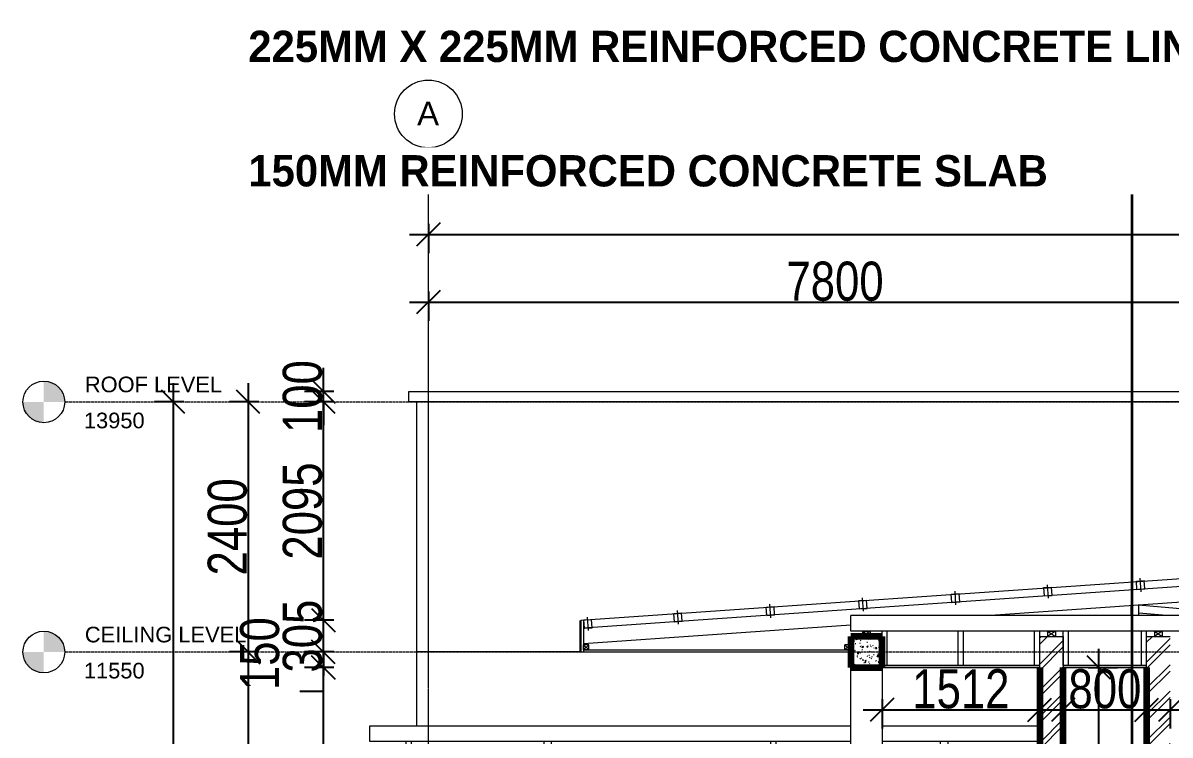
# Model space of a CAD drawing. Header units: millimetres. Extents: x -35190 to 411743, y -233114 to 23872.
# Drawn here: x -14615 to -3614, y -210969 to -204136 of the extents above; entities that cross this region are included whole.
import ezdxf

# ---------------------------------------------------------------- set-up
doc = ezdxf.new("R2010")
doc.units = ezdxf.units.MM
doc.linetypes.add('Centre', pattern=[31.75, 6.35, -4.7625, 15.875, -4.7625])
doc.linetypes.add('Grid Line', pattern=[22.225, 12.7, -3.175, 3.175, -3.175])
for name, color, linetype, lineweight in [('A-ANNO-DIMS', 211, 'Continuous', 9), ('A-DETL-GENF', 92, 'Continuous', 18), ('A-DETL-THIN', 151, 'Continuous', 18), ('A-FLOR-LEVL', 51, 'Continuous', 18), ('A-WALL', 113, 'Continuous', 18), ('A-WALL-PATT', 111, 'Continuous', 18), ('G-ANNO-TEXT', 231, 'Continuous', 9), ('Q-CASE', 31, 'Continuous', 18), ('S-GRID', 1, 'Continuous', 9), ('S-GRID-IDEN', 1, 'Continuous', 9)]:
    doc.layers.add(name, color=color, linetype=linetype, lineweight=lineweight)
doc.styles.add('Arial', font='arial.ttf', dxfattribs={"height": 187.5})
doc.styles.add('Arial_1', font='arial.ttf', dxfattribs={"height": 150})
doc.styles.add('Arial_3', font='arial.ttf', dxfattribs={"width": 0.8, "height": 375})
doc.styles.add('Tempus Sans ITC_B', font='', dxfattribs={"height": 300})
doc.styles.get('Tempus Sans ITC_B').set_extended_font_data('Tempus Sans ITC', bold=True)
doc.dimstyles.new('main_4_5mm', dxfattribs={"dimscale": 304.8, "dimtxt": 382.597275, "dimasz": 0.738189, "dimexe": 0.590551, "dimexo": 0.0625, "dimgap": 0.024606, "dimtad": 1, "dimdec": 0, "dimzin": 0, "dimdsep": 46, "dimtxsty": 'Arial_3', "dimblk1": 'OBLIQUE', "dimblk2": 'OBLIQUE', "dimsah": 1, "dimcen": 0.09, "dimdle": 0.590551, "dimazin": 0, "dimtfac": 1, "dimtdec": 4, "dimtix": 1, "dimtmove": 0, "dimatfit": 3, "dimfxl": 0.590551, "dimfxlon": 1, "dimtvp": 1, "dimtolj": 1, "dimtzin": 0, "dimarcsym": 2})
doc.dimstyles.new('main_4_5mm_1', dxfattribs={"dimscale": 304.8, "dimtxt": 382.597275, "dimasz": 0.738189, "dimexe": 0.590551, "dimexo": 0.0625, "dimgap": 0.024606, "dimtad": 1, "dimdec": 0, "dimzin": 0, "dimdsep": 46, "dimtxsty": 'Arial_3', "dimblk1": 'OBLIQUE', "dimblk2": 'OBLIQUE', "dimsah": 1, "dimcen": 0.09, "dimdle": 0.590551, "dimazin": 0, "dimtfac": 1, "dimtdec": 4, "dimtix": 1, "dimtmove": 1, "dimatfit": 3, "dimfxl": 0.590551, "dimfxlon": 1, "dimtvp": 1, "dimtolj": 1, "dimtzin": 0, "dimarcsym": 2})
pattern_1 = [(45, (6216.13, -214796.5), (-125.7236, 125.7236), []), (45, (6216.13, -214606), (-125.7236, 125.7236), [])]

# ---------------------------------------------------------------- blocks, each defined once
blk = doc.blocks.new('Casework 1 - Casework 1-478824-Section 2')
at = {"layer": 'Q-CASE'}
for p, q in [((-14785, 10690), (-14785, 10840)), ((-14785, 10840), (-10172, 10840)), ((-9872, 10840), (-8360, 10840)), ((-10172, 10690), (-14785, 10690)), ((-14435, 1450), (-14435, 10690)), ((-14385, 1450), (-14385, 10690)), ((-13115, 10690), (-13115, 1450)), ((-13040, 8950), (-13040, 10690)), ((-10940, 10690), (-10940, 8481)), ((-10890, 10690), (-10890, 8481)), ((-8360, 10690), (-9872, 10690)), ((-9314, 10690), (-9314, 8950)), ((-9240, 10690), (-9240, 8950)), ((-10940, 8950), (-13040, 8950)), ((-13040, 8950), (-13040, 6940)), ((-9314, 7330), (-9314, 4731)), ((-9240, 7330), (-9240, 4731)), ((-13040, 6940), (-11810, 6940)), ((-13040, 5220), (-13040, 6940)), ((-9240, 6940), (-8360, 6940)), ((-10940, 6522), (-10940, 4731)), ((-10890, 6522), (-10890, 4731)), ((-10940, 5220), (-13040, 5220)), ((-13040, 5220), (-13040, 3210)), ((-8360, 5220), (-9240, 5220)), ((-9314, 3580), (-9314, 1450)), ((-9240, 3580), (-9240, 1450)), ((-13040, 3210), (-11810, 3210)), ((-13040, 1450), (-13040, 3210)), ((-9240, 3210), (-8360, 3210)), ((-10940, 2770), (-10940, 1450)), ((-10890, 2770), (-10890, 1450)), ((-14785, 1450), (-10172, 1450)), ((-14785, 1450), (-14785, 1300)), ((-9841, 1450), (-8378, 1450)), ((-10172, 1300), (-14785, 1300)), ((-8392, 1300), (-9847, 1300))]:
    blk.add_line(p, q, dxfattribs=at)
blk = doc.blocks.new('Casework 2 - Casework 2-644764-Section 2')
at = {"layer": 'Q-CASE'}
for p, q in [((-14410, 14050), (9765, 14050)), ((-14410, 13950), (-14410, 14050)), ((9765, 13950), (-14410, 13950))]:
    blk.add_line(p, q, dxfattribs=at)
blk = doc.blocks.new('Level - M_Level Head - Circle-24867-Section 2')
at = {"layer": 'A-FLOR-LEVL', "lineweight": 9}
h = blk.add_hatch(color=256, dxfattribs=at)
edge = h.paths.add_edge_path()
edge.add_line((-17910, -318), (-17710, -318))
edge.add_arc((-17910, -318), 200, 0, 90)
edge.add_line((-17910, -118), (-17910, -318))
h = blk.add_hatch(color=256, dxfattribs=at)
edge = h.paths.add_edge_path()
edge.add_line((-17910, -518), (-17910, -318))
edge.add_line((-17910, -318), (-18110, -318))
edge.add_arc((-17910, -318), 200, 180, 270)
blk.add_circle((-17910, -318), 200, dxfattribs=at)
blk = doc.blocks.new('Grid - M_Grid Head - Circle-24584-Section 2')
at = {"layer": 'S-GRID-IDEN'}
blk.add_circle((-14222, 16713), 325, dxfattribs=at)
blk = doc.blocks.new('_Oblique')
at = {"color": 0, "linetype": 'ByBlock', "lineweight": -2}
blk.add_line((-0.5, -0.5), (0.5, 0.5), dxfattribs=at)
blk = doc.blocks.new('*D940')
at = {"layer": 'A-ANNO-DIMS', "color": 0, "lineweight": -2, "transparency": 16777216}
for p, q in [((-10727, -206714), (-10727, -206995)), ((-2927, -206714), (-2927, -206995)), ((-10907, -206815), (-2747, -206815))]:
    blk.add_line(p, q, dxfattribs=at)
at = {"layer": 'Defpoints', "color": 0, "transparency": 16777216}
for p in [(-10727, -206695), (-2927, -206695), (-2927, -206815)]:
    blk.add_point(p, dxfattribs=at)
at = {"layer": 'A-ANNO-DIMS', "color": 0, "lineweight": -2, "transparency": 16777216, "xscale": 224.9999999999999, "yscale": 224.9999999999999, "zscale": 224.9999999999999, "rotation": 180}
blk.add_blockref('_Oblique', (-10727, -206815), dxfattribs=at)
at = {"layer": 'A-ANNO-DIMS', "color": 0, "lineweight": -2, "transparency": 16777216, "xscale": 224.9999999999999, "yscale": 224.9999999999999, "zscale": 224.9999999999999}
blk.add_blockref('_Oblique', (-2927, -206815), dxfattribs=at)
at = {"layer": 'A-ANNO-DIMS', "color": 0, "transparency": 16777216, "insert": (-6827, -206616), "char_height": 375, "width": 661.13, "attachment_point": 5, "style": 'Arial_3'}
blk.add_mtext('\\A1;7800', dxfattribs=at)
blk = doc.blocks.new('*D947')
at = {"layer": 'A-ANNO-DIMS', "color": 0, "lineweight": -2, "transparency": 16777216}
for p, q in [((-10727, -206064), (-10727, -206345)), ((20224, -206064), (20224, -206345)), ((-10907, -206165), (20404, -206165))]:
    blk.add_line(p, q, dxfattribs=at)
at = {"layer": 'Defpoints', "color": 0, "transparency": 16777216}
for p in [(-10727, -206045), (20224, -206045), (20224, -206165)]:
    blk.add_point(p, dxfattribs=at)
at = {"layer": 'A-ANNO-DIMS', "color": 0, "lineweight": -2, "transparency": 16777216, "xscale": 224.9999999999999, "yscale": 224.9999999999999, "zscale": 224.9999999999999, "rotation": 180}
blk.add_blockref('_Oblique', (-10727, -206165), dxfattribs=at)
at = {"layer": 'A-ANNO-DIMS', "color": 0, "lineweight": -2, "transparency": 16777216, "xscale": 224.9999999999999, "yscale": 224.9999999999999, "zscale": 224.9999999999999}
blk.add_blockref('_Oblique', (20224, -206165), dxfattribs=at)
at = {"layer": 'A-ANNO-DIMS', "color": 0, "transparency": 16777216, "insert": (4749, -205966), "char_height": 375, "width": 826.41, "attachment_point": 5, "style": 'Arial_3'}
blk.add_mtext('\\A1;30950', dxfattribs=at)
blk = doc.blocks.new('*D948')
at = {"layer": 'A-ANNO-DIMS', "color": 0, "lineweight": -2, "transparency": 16777216}
for p, q in [((-12454, -207591), (-12454, -210351)), ((-12353, -207771), (-12634, -207771)), ((-12353, -210171), (-12634, -210171))]:
    blk.add_line(p, q, dxfattribs=at)
at = {"layer": 'Defpoints', "color": 0, "transparency": 16777216}
for p in [(-12334, -207771), (-12454, -210171), (-12334, -210171)]:
    blk.add_point(p, dxfattribs=at)
at = {"layer": 'A-ANNO-DIMS', "color": 0, "lineweight": -2, "transparency": 16777216, "xscale": 224.9999999999999, "yscale": 224.9999999999999, "zscale": 224.9999999999999}
for p, rotation in [((-12454, -207771), 90), ((-12454, -210171), 270)]:
    blk.add_blockref('_Oblique', p, dxfattribs=dict(at, rotation=rotation))
at = {"layer": 'A-ANNO-DIMS', "color": 0, "transparency": 16777216, "insert": (-12653, -208971), "char_height": 375, "width": 661.13, "attachment_point": 5, "rotation": 90, "style": 'Arial_3'}
blk.add_mtext('\\A1;2400', dxfattribs=at)
blk = doc.blocks.new('*D949')
at = {"layer": 'A-ANNO-DIMS', "color": 0, "lineweight": -2, "transparency": 16777216}
for p, q in [((-12454, -209991), (-12454, -213951)), ((-12353, -210171), (-12634, -210171)), ((-12353, -213771), (-12634, -213771))]:
    blk.add_line(p, q, dxfattribs=at)
at = {"layer": 'Defpoints', "color": 0, "transparency": 16777216}
for p in [(-12334, -210171), (-12454, -213771), (-12334, -213771)]:
    blk.add_point(p, dxfattribs=at)
at = {"layer": 'A-ANNO-DIMS', "color": 0, "lineweight": -2, "transparency": 16777216, "xscale": 224.9999999999999, "yscale": 224.9999999999999, "zscale": 224.9999999999999}
for p, rotation in [((-12454, -210171), 90), ((-12454, -213771), 270)]:
    blk.add_blockref('_Oblique', p, dxfattribs=dict(at, rotation=rotation))
at = {"layer": 'A-ANNO-DIMS', "color": 0, "transparency": 16777216, "insert": (-12653, -211971), "char_height": 375, "width": 661.13, "attachment_point": 5, "rotation": 90, "style": 'Arial_3'}
blk.add_mtext('\\A1;3600', dxfattribs=at)
blk = doc.blocks.new('*D953')
at = {"layer": 'A-ANNO-DIMS', "color": 0, "lineweight": -2, "transparency": 16777216}
for p, q in [((-13174, -207591), (-13174, -221901)), ((-13073, -207771), (-13354, -207771)), ((-13073, -221721), (-13354, -221721))]:
    blk.add_line(p, q, dxfattribs=at)
at = {"layer": 'Defpoints', "color": 0, "transparency": 16777216}
for p in [(-13054, -207771), (-13174, -221721), (-13054, -221721)]:
    blk.add_point(p, dxfattribs=at)
at = {"layer": 'A-ANNO-DIMS', "color": 0, "lineweight": -2, "transparency": 16777216, "xscale": 224.9999999999999, "yscale": 224.9999999999999, "zscale": 224.9999999999999}
for p, rotation in [((-13174, -207771), 90), ((-13174, -221721), 270)]:
    blk.add_blockref('_Oblique', p, dxfattribs=dict(at, rotation=rotation))
at = {"layer": 'A-ANNO-DIMS', "color": 0, "transparency": 16777216, "insert": (-13373, -214746), "char_height": 375, "width": 826.41, "attachment_point": 5, "rotation": 90, "style": 'Arial_3'}
blk.add_mtext('\\A1;13950', dxfattribs=at)
blk = doc.blocks.new('*D973')
at = {"layer": 'A-ANNO-DIMS', "color": 0, "lineweight": -2, "transparency": 16777216}
for p, q in [((-6376, -210625), (-6376, -210906)), ((-4864, -210625), (-4864, -210906)), ((-6556, -210726), (-4684, -210726))]:
    blk.add_line(p, q, dxfattribs=at)
at = {"layer": 'Defpoints', "color": 0, "transparency": 16777216}
for p in [(-6376, -210606), (-4864, -210606), (-4864, -210726)]:
    blk.add_point(p, dxfattribs=at)
at = {"layer": 'A-ANNO-DIMS', "color": 0, "lineweight": -2, "transparency": 16777216, "xscale": 224.9999999999999, "yscale": 224.9999999999999, "zscale": 224.9999999999999, "rotation": 180}
blk.add_blockref('_Oblique', (-6376, -210726), dxfattribs=at)
at = {"layer": 'A-ANNO-DIMS', "color": 0, "lineweight": -2, "transparency": 16777216, "xscale": 224.9999999999999, "yscale": 224.9999999999999, "zscale": 224.9999999999999}
blk.add_blockref('_Oblique', (-4864, -210726), dxfattribs=at)
at = {"layer": 'A-ANNO-DIMS', "color": 0, "transparency": 16777216, "insert": (-5620, -210527), "char_height": 375, "width": 661.13, "attachment_point": 5, "style": 'Arial_3'}
blk.add_mtext('\\A1;1512', dxfattribs=at)
blk = doc.blocks.new('*D974')
at = {"layer": 'A-ANNO-DIMS', "color": 0, "lineweight": -2, "transparency": 16777216}
for p, q in [((-4639, -210625), (-4639, -210906)), ((-3839, -210625), (-3839, -210906)), ((-4819, -210726), (-3659, -210726))]:
    blk.add_line(p, q, dxfattribs=at)
at = {"layer": 'Defpoints', "color": 0, "transparency": 16777216}
for p in [(-4639, -210606), (-3839, -210606), (-3839, -210726)]:
    blk.add_point(p, dxfattribs=at)
at = {"layer": 'A-ANNO-DIMS', "color": 0, "lineweight": -2, "transparency": 16777216, "xscale": 224.9999999999999, "yscale": 224.9999999999999, "zscale": 224.9999999999999, "rotation": 180}
blk.add_blockref('_Oblique', (-4639, -210726), dxfattribs=at)
at = {"layer": 'A-ANNO-DIMS', "color": 0, "lineweight": -2, "transparency": 16777216, "xscale": 224.9999999999999, "yscale": 224.9999999999999, "zscale": 224.9999999999999}
blk.add_blockref('_Oblique', (-3839, -210726), dxfattribs=at)
at = {"layer": 'A-ANNO-DIMS', "color": 0, "transparency": 16777216, "insert": (-4239, -210527), "char_height": 375, "width": 495.85, "attachment_point": 5, "style": 'Arial_3'}
blk.add_mtext('\\A1;800', dxfattribs=at)
blk = doc.blocks.new('*D975')
at = {"layer": 'A-ANNO-DIMS', "color": 0, "lineweight": -2, "transparency": 16777216}
for p, q in [((-3614, -210625), (-3614, -210906)), ((-2064, -210625), (-2064, -210906)), ((-3794, -210726), (-1884, -210726))]:
    blk.add_line(p, q, dxfattribs=at)
at = {"layer": 'Defpoints', "color": 0, "transparency": 16777216}
for p in [(-3614, -210606), (-2064, -210606), (-2064, -210726)]:
    blk.add_point(p, dxfattribs=at)
at = {"layer": 'A-ANNO-DIMS', "color": 0, "lineweight": -2, "transparency": 16777216, "xscale": 224.9999999999999, "yscale": 224.9999999999999, "zscale": 224.9999999999999, "rotation": 180}
blk.add_blockref('_Oblique', (-3614, -210726), dxfattribs=at)
at = {"layer": 'A-ANNO-DIMS', "color": 0, "lineweight": -2, "transparency": 16777216, "xscale": 224.9999999999999, "yscale": 224.9999999999999, "zscale": 224.9999999999999}
blk.add_blockref('_Oblique', (-2064, -210726), dxfattribs=at)
at = {"layer": 'A-ANNO-DIMS', "color": 0, "transparency": 16777216, "insert": (-2839, -210527), "char_height": 375, "width": 661.13, "attachment_point": 5, "style": 'Arial_3'}
blk.add_mtext('\\A1;1550', dxfattribs=at)
blk = doc.blocks.new('*D981')
at = {"layer": 'A-ANNO-DIMS', "color": 0, "lineweight": -2, "transparency": 16777216}
for p, q in [((-4298, -213951), (-4298, -210141)), ((-4399, -210321), (-4118, -210321)), ((-4399, -213771), (-4118, -213771))]:
    blk.add_line(p, q, dxfattribs=at)
at = {"layer": 'Defpoints', "color": 0, "transparency": 16777216}
for p in [(-4418, -210321), (-4298, -210321), (-4418, -213771)]:
    blk.add_point(p, dxfattribs=at)
at = {"layer": 'A-ANNO-DIMS', "color": 0, "lineweight": -2, "transparency": 16777216, "xscale": 224.9999999999999, "yscale": 224.9999999999999, "zscale": 224.9999999999999}
for p, rotation in [((-4298, -210321), 90), ((-4298, -213771), 270)]:
    blk.add_blockref('_Oblique', p, dxfattribs=dict(at, rotation=rotation))
at = {"layer": 'A-ANNO-DIMS', "color": 0, "transparency": 16777216, "insert": (-4497, -212046), "char_height": 375, "width": 661.13, "attachment_point": 5, "rotation": 90, "style": 'Arial_3'}
blk.add_mtext('\\A1;3450', dxfattribs=at)
blk = doc.blocks.new('*D1007')
at = {"layer": 'A-ANNO-DIMS', "color": 0, "lineweight": -2, "transparency": 16777216}
for p, q in [((-11734, -215226), (-11734, -210141)), ((-11633, -210321), (-11914, -210321)), ((-11633, -215046), (-11914, -215046))]:
    blk.add_line(p, q, dxfattribs=at)
at = {"layer": 'Defpoints', "color": 0, "transparency": 16777216}
for p in [(-11734, -210321), (-11614, -210321), (-11614, -215046)]:
    blk.add_point(p, dxfattribs=at)
at = {"layer": 'A-ANNO-DIMS', "color": 0, "lineweight": -2, "transparency": 16777216, "xscale": 224.9999999999999, "yscale": 224.9999999999999, "zscale": 224.9999999999999}
for p, rotation in [((-11734, -210321), 90), ((-11734, -215046), 270)]:
    blk.add_blockref('_Oblique', p, dxfattribs=dict(at, rotation=rotation))
at = {"layer": 'A-ANNO-DIMS', "color": 0, "transparency": 16777216, "insert": (-11933, -212684), "char_height": 375, "width": 661.13, "attachment_point": 5, "rotation": 90, "style": 'Arial_3'}
blk.add_mtext('\\A1;4725', dxfattribs=at)
blk = doc.blocks.new('*D1008')
at = {"layer": 'A-ANNO-DIMS', "color": 0, "lineweight": -2, "transparency": 16777216}
for p, q in [((-11734, -210501), (-11734, -209991)), ((-11633, -210171), (-11914, -210171)), ((-11633, -210321), (-11914, -210321)), ((-11734, -210546), (-11734, -210321)), ((-11959, -210546), (-11734, -210546))]:
    blk.add_line(p, q, dxfattribs=at)
at = {"layer": 'Defpoints', "color": 0, "transparency": 16777216}
for p in [(-11734, -210171), (-11614, -210171), (-11614, -210321)]:
    blk.add_point(p, dxfattribs=at)
at = {"layer": 'A-ANNO-DIMS', "color": 0, "lineweight": -2, "transparency": 16777216, "xscale": 224.9999999999999, "yscale": 224.9999999999999, "zscale": 224.9999999999999}
for p, rotation in [((-11734, -210171), 90), ((-11734, -210321), 270)]:
    blk.add_blockref('_Oblique', p, dxfattribs=dict(at, rotation=rotation))
at = {"layer": 'A-ANNO-DIMS', "color": 0, "transparency": 16777216, "insert": (-12533, -210537), "char_height": 375, "width": 495.85, "attachment_point": 1, "rotation": 90, "line_spacing_factor": 0.941778, "style": 'Arial_3'}
blk.add_mtext('\\A1;150', dxfattribs=at)
blk = doc.blocks.new('*D1009')
at = {"layer": 'A-ANNO-DIMS', "color": 0, "lineweight": -2, "transparency": 16777216}
for p, q in [((-11734, -209866), (-11734, -209641)), ((-11633, -209866), (-11914, -209866)), ((-11734, -210171), (-11734, -209866)), ((-11633, -210171), (-11914, -210171)), ((-11734, -210171), (-11734, -210396))]:
    blk.add_line(p, q, dxfattribs=at)
at = {"layer": 'Defpoints', "color": 0, "transparency": 16777216}
for p in [(-11734, -209866), (-11614, -209866), (-11614, -210171)]:
    blk.add_point(p, dxfattribs=at)
at = {"layer": 'A-ANNO-DIMS', "color": 0, "lineweight": -2, "transparency": 16777216, "xscale": 224.9999999999999, "yscale": 224.9999999999999, "zscale": 224.9999999999999}
for p, rotation in [((-11734, -209866), 270), ((-11734, -210171), 90)]:
    blk.add_blockref('_Oblique', p, dxfattribs=dict(at, rotation=rotation))
at = {"layer": 'A-ANNO-DIMS', "color": 0, "transparency": 16777216, "insert": (-11933, -210019), "char_height": 375, "width": 495.85, "attachment_point": 5, "rotation": 90, "style": 'Arial_3'}
blk.add_mtext('\\A1;305', dxfattribs=at)
blk = doc.blocks.new('*D1010')
at = {"layer": 'A-ANNO-DIMS', "color": 0, "lineweight": -2, "transparency": 16777216}
for p, q in [((-11734, -210046), (-11734, -207591)), ((-11633, -207771), (-11914, -207771)), ((-11633, -209866), (-11914, -209866))]:
    blk.add_line(p, q, dxfattribs=at)
at = {"layer": 'Defpoints', "color": 0, "transparency": 16777216}
for p in [(-11734, -207771), (-11614, -207771), (-11614, -209866)]:
    blk.add_point(p, dxfattribs=at)
at = {"layer": 'A-ANNO-DIMS', "color": 0, "lineweight": -2, "transparency": 16777216, "xscale": 224.9999999999999, "yscale": 224.9999999999999, "zscale": 224.9999999999999}
for p, rotation in [((-11734, -207771), 90), ((-11734, -209866), 270)]:
    blk.add_blockref('_Oblique', p, dxfattribs=dict(at, rotation=rotation))
at = {"layer": 'A-ANNO-DIMS', "color": 0, "transparency": 16777216, "insert": (-11933, -208819), "char_height": 375, "width": 661.13, "attachment_point": 5, "rotation": 90, "style": 'Arial_3'}
blk.add_mtext('\\A1;2095', dxfattribs=at)
blk = doc.blocks.new('*D1011')
at = {"layer": 'A-ANNO-DIMS', "color": 0, "lineweight": -2, "transparency": 16777216}
for p, q in [((-11734, -207671), (-11734, -207446)), ((-11633, -207671), (-11914, -207671)), ((-11734, -207771), (-11734, -207671)), ((-11633, -207771), (-11914, -207771)), ((-11734, -207771), (-11734, -207996))]:
    blk.add_line(p, q, dxfattribs=at)
at = {"layer": 'Defpoints', "color": 0, "transparency": 16777216}
for p in [(-11734, -207671), (-11614, -207671), (-11614, -207771)]:
    blk.add_point(p, dxfattribs=at)
at = {"layer": 'A-ANNO-DIMS', "color": 0, "lineweight": -2, "transparency": 16777216, "xscale": 224.9999999999999, "yscale": 224.9999999999999, "zscale": 224.9999999999999}
for p, rotation in [((-11734, -207671), 270), ((-11734, -207771), 90)]:
    blk.add_blockref('_Oblique', p, dxfattribs=dict(at, rotation=rotation))
at = {"layer": 'A-ANNO-DIMS', "color": 0, "transparency": 16777216, "insert": (-11933, -207721), "char_height": 375, "width": 495.85, "attachment_point": 5, "rotation": 90, "style": 'Arial_3'}
blk.add_mtext('\\A1;100', dxfattribs=at)

msp = doc.modelspace()

# ---------------------------------------------------------------- hatches: boundary and pattern name
at = {"layer": 'A-DETL-GENF'}
h = msp.add_hatch(dxfattribs=at)
h.set_pattern_fill('FP_3', style=0, pattern_type=2)
h.set_pattern_definition([(50, (6216.13, -214796.49), (127.5292, -11.1576), [13.335, -146.685]), (355, (6216.13, -214796.5), (-24.6697, 133.74), [10.668, -117.348]), (100.451, (6226.76, -214797.42), (102.8597, 122.5818), [11.333, -124.663]), (46.184, (6216.13, -214760.93), (189.7552, -29.4304), [20.002, -220.027]), (96.636, (6231.94, -214763.39), (166.1822, 173.1996), [17, -186.995]), (351.184, (6216.13, -214760.93), (166.184, 173.1976), [16.002, -176.022]), (21, (6233.91, -214769.82), (106.1303, -71.586), [13.335, -146.685]), (326, (6233.91, -214769.82), (43.2619, 128.9318), [10.668, -117.348]), (71.451, (6242.75, -214775.79), (149.392, 57.345), [11.333, -124.663]), (37.5, (6216.13, -214796.494), (2.16223, 59.18836), [5.867, -110.058, 5.867, -113.259, -117.792]), (37.5, (6216.13, -214796.494), (2.16223, 59.18836), [-235.052, 5.867, -111.925]), (7.5, (6216.13, -214796.494), (46.77386, 70.12615), [5.867, -62.052, 5.867, -107.391, -44.894]), (7.5, (6216.13, -214796.494), (46.77386, 70.12615), [-181.178, 5.867, -39.027]), (327.5, (6176.48, -214796.494), (94.91367, -4.0101), [5.867, -38.583, 5.867, -132.817, -184.023]), (327.5, (6176.48, -214796.494), (94.91367, -4.0101), [-183.134, 5.867, -178.156]), (317.5, (6158.7, -214796.49), (103.69057, 17.7988), [5.867, -51.918, 5.867, -86.233, -130.683]), (317.5, (6158.7, -214796.49), (103.69057, 17.7988), [-149.885, 5.867, -124.816])])
h.paths.add_polyline_path([(-6676.1, -210321.5), (-6376.1, -210321.5), (-6376.1, -210021.5), (-6676.1, -210021.5), (-6676.1, -210230)])
at = {"layer": 'A-WALL-PATT'}
h = msp.add_hatch(dxfattribs=at)
h.set_pattern_fill('FP_1', color=256, style=0, pattern_type=2)
h.set_pattern_definition(pattern_1)
h.paths.add_polyline_path([(-4639.2, -213771.5), (-4639.2, -210021.5), (-4864.2, -210021.5), (-4864.2, -213771.5), (-4678, -213771.5)])
h = msp.add_hatch(dxfattribs=at)
h.set_pattern_fill('FP_1', color=256, style=0, pattern_type=2)
h.set_pattern_definition(pattern_1)
h.paths.add_polyline_path([(-3737.8, -213771.5), (-3614.2, -213771.5), (-3614.2, -210021.5), (-3839.2, -210021.5), (-3839.2, -213771.5)])

# ---------------------------------------------------------------- linework, layer by layer
at = {"layer": 'A-DETL-THIN'}
for p, q in [((1185.8, -209140), (-9264.2, -209870.8)), ((585.8, -209182), (-9264.2, -209870.8)), ((576.9, -209257.8), (-9239.2, -209944.2)), ((585.8, -209407.5), (-5334.1, -209821.5)), ((-4824.6, -209554.1), (-4749.8, -209548.9)), ((-4819, -209633.9), (-4824.6, -209554.1)), ((-4779.9, -209656.2), (-4788.9, -209526.6)), ((-4744.2, -209628.7), (-4749.8, -209548.9)), ((-3937.3, -209492.1), (-3862.5, -209486.9)), ((-3931.8, -209571.9), (-3937.3, -209492.1)), ((-3892.6, -209594.2), (-3901.7, -209464.6)), ((-3856.9, -209566.7), (-3862.5, -209486.9)), ((-6554.4, -209780.2), (-6563.4, -209650.6)), ((-5711.8, -209616.1), (-5637, -209610.9)), ((-5706.3, -209695.9), (-5711.8, -209616.1)), ((-5667.1, -209718.2), (-5676.2, -209588.6)), ((-5631.4, -209690.7), (-5637, -209610.9)), ((-4819, -209633.9), (-4744.2, -209628.7)), ((-3931.8, -209571.9), (-3856.9, -209566.7)), ((-8328.9, -209904.2), (-8337.9, -209774.6)), ((-7486.3, -209740.1), (-7411.5, -209734.9)), ((-7480.8, -209819.9), (-7486.3, -209740.1)), ((-7441.6, -209842.2), (-7450.7, -209712.6)), ((-7405.9, -209814.7), (-7411.5, -209734.9)), ((-6599.1, -209678.1), (-6524.3, -209672.9)), ((-6593.5, -209757.9), (-6599.1, -209678.1)), ((-6593.5, -209757.9), (-6518.7, -209752.7)), ((-6518.7, -209752.7), (-6524.3, -209672.9)), ((-5706.3, -209695.9), (-5631.4, -209690.7)), ((-3988.7, -209821.5), (-3988.7, -209727.4)), ((-2788.7, -209821.5), (-3919.4, -209722.6)), ((-3913.7, -209821.5), (-3913.7, -209722.2)), ((-9272.7, -209868.9), (-9272.7, -210169.7)), ((-9264.2, -209866.1), (-9264.2, -210162.2)), ((-9264.2, -209870.8), (-9264.2, -210171.5)), ((-9239.2, -209869), (-9239.2, -210169.7)), ((-9235.8, -209864.1), (-9161, -209858.9)), ((-9230.3, -209943.9), (-9235.8, -209864.1)), ((-9191.1, -209966.2), (-9200.2, -209836.6)), ((-9155.4, -209938.7), (-9161, -209858.9)), ((-8373.6, -209802.1), (-8298.8, -209796.9)), ((-8368, -209881.9), (-8373.6, -209802.1)), ((-8368, -209881.9), (-8293.2, -209876.7)), ((-8293.2, -209876.7), (-8298.8, -209796.9)), ((-7480.8, -209819.9), (-7405.9, -209814.7)), ((-6676.1, -209971.5), (-6676.1, -209821.5)), ((60.8, -209821.5), (-6676.1, -209821.5)), ((-3649.2, -209821.5), (-3913.7, -209798.4)), ((-6676.1, -209915.3), (-9239.2, -210094.6)), ((-9230.3, -209943.9), (-9155.4, -209938.7)), ((60.8, -209971.5), (-6676.1, -209971.5)), ((-6568.1, -209971.5), (-6488.6, -209971.5)), ((-6563.6, -209971.5), (-6563.6, -210021.5)), ((-6488.6, -209971.5), (-6563.6, -210021.5)), ((-6563.6, -209971.5), (-6488.6, -210021.5)), ((-6488.6, -209971.5), (-6488.6, -210021.5)), ((-6376.1, -210301.5), (-6376.1, -209971.5)), ((-6326.1, -210301.5), (-6326.1, -209971.5)), ((-5645.1, -210301.5), (-5645.1, -209971.5)), ((-5595.1, -210301.5), (-5595.1, -209971.5)), ((-4914.2, -210301.5), (-4914.2, -209971.5)), ((-4864.2, -210301.5), (-4864.2, -209971.5)), ((-4793.7, -209971.5), (-4714.2, -209971.5)), ((-4789.2, -209971.5), (-4789.2, -210021.5)), ((-4714.2, -209971.5), (-4789.2, -210021.5)), ((-4789.2, -209971.5), (-4714.2, -210021.5)), ((-4714.2, -209971.5), (-4714.2, -210021.5)), ((-4639.2, -210301.5), (-4639.2, -209971.5)), ((-4589.2, -210301.5), (-4589.2, -209971.5)), ((-3889.2, -210301.5), (-3889.2, -209971.5)), ((-3839.2, -210301.5), (-3839.2, -209971.5)), ((-3768.7, -209971.5), (-3689.2, -209971.5)), ((-3764.2, -209971.5), (-3764.2, -210021.5)), ((-3689.2, -209971.5), (-3764.2, -210021.5)), ((-3764.2, -209971.5), (-3689.2, -210021.5)), ((-3689.2, -209971.5), (-3689.2, -210021.5)), ((-9239.2, -210151.5), (-9239.2, -210101.5)), ((-9189.2, -210101.5), (-9239.2, -210101.5)), ((-9189.2, -210101.5), (-9239.2, -210151.5)), ((-9239.2, -210101.5), (-9189.2, -210151.5)), ((-9189.2, -210151.5), (-9189.2, -210101.5)), ((-6734.2, -210151.5), (-6734.2, -210101.5)), ((-6684.2, -210101.5), (-6734.2, -210101.5)), ((-6684.2, -210101.5), (-6734.2, -210151.5)), ((-6734.2, -210101.5), (-6684.2, -210151.5)), ((-6684.2, -210151.5), (-6684.2, -210101.5)), ((-6568.1, -210021.5), (-6493.1, -210021.5)), ((-4864.2, -210321.5), (-4864.2, -210021.5)), ((-4864.2, -210021.5), (-4639.2, -210021.5)), ((-4793.7, -210021.5), (-4718.7, -210021.5)), ((-4639.2, -210021.5), (-4639.2, -210321.5)), ((-3839.2, -210321.5), (-3839.2, -210021.5)), ((-3839.2, -210021.5), (-3614.2, -210021.5)), ((-3768.7, -210021.5), (-3693.7, -210021.5)), ((-9264.2, -210171.5), (-6676.1, -210171.5)), ((-9239.2, -210151.5), (-6676.1, -210151.5)), ((-9189.2, -210151.5), (-9239.2, -210151.5)), ((-6684.2, -210151.5), (-6734.2, -210151.5)), ((-4864.2, -210301.5), (-6376.1, -210301.5)), ((-6376.1, -210321.5), (-4864.2, -210321.5)), ((-4864.2, -210321.5), (-6376.1, -210321.5)), ((-3839.2, -210301.5), (-4639.2, -210301.5)), ((-4639.2, -210321.5), (-3839.2, -210321.5)), ((-3839.2, -210321.5), (-4639.2, -210321.5))]:
    msp.add_line(p, q, dxfattribs=at)
at = {"layer": 'A-DETL-THIN', "lineweight": 100}
for p, q in [((-6376.1, -210021.5), (-6676.1, -210021.5)), ((-6676.1, -210021.5), (-6676.1, -210321.5)), ((-6376.1, -210321.5), (-6376.1, -210021.5)), ((-6676.1, -210321.5), (-6376.1, -210321.5))]:
    msp.add_line(p, q, dxfattribs=at)
at = {"layer": 'A-WALL'}
for p, q in [((-10839.2, -207771.5), (-10839.2, -210881.5)), ((-9264.2, -210171.5), (-10839.2, -210171.5)), ((-6676.1, -213771.5), (-6676.1, -210321.5)), ((-6376.1, -210321.5), (-6376.1, -212771.5))]:
    msp.add_line(p, q, dxfattribs=at)
at = {"layer": 'A-WALL', "lineweight": 100}
for p, q in [((-4864.2, -210321.5), (-4864.2, -213771.5)), ((-4639.2, -213771.5), (-4639.2, -210321.5)), ((-3839.2, -210321.5), (-3839.2, -213771.5))]:
    msp.add_line(p, q, dxfattribs=at)
at = {"layer": 'G-ANNO-TEXT', "color": 10, "lineweight": 35}
for p, q in [((-4887.3, -205554.5), (-4890.5, -205554.5)), ((-3979.1, -205554.5), (-4887.3, -205554.5)), ((-3979.1, -213912.5), (-3979.1, -205554.5))]:
    msp.add_line(p, q, dxfattribs=at)
at = {"layer": 'S-GRID', "linetype": 'Grid Line'}
msp.add_line((-10726.7, -222026.3), (-10726.7, -205333.1), dxfattribs=at)

# ---------------------------------------------------------------- block references
at = {"layer": 'A-FLOR-LEVL', "lineweight": 9}
for p in [(3495.5, -207454), (3495.5, -209854)]:
    msp.add_blockref('Level - M_Level Head - Circle-24867-Section 2', p, dxfattribs=at)
at = {"layer": 'Q-CASE'}
for name in ['Casework 2 - Casework 2-644764-Section 2', 'Casework 1 - Casework 1-478824-Section 2']:
    msp.add_blockref(name, (3495.5, -221721.5), dxfattribs=at)
at = {"layer": 'S-GRID-IDEN'}
msp.add_blockref('Grid - M_Grid Head - Circle-24584-Section 2', (3495.5, -221721.5), dxfattribs=at)

# ---------------------------------------------------------------- texts
at = {"layer": 'A-FLOR-LEVL', "lineweight": 9, "char_height": 150, "attachment_point": 1, "style": 'Arial', "bg_fill": 3, "box_fill_scale": 1.25, "bg_fill_color": 256, "bg_fill_true_color": 13158600, "bg_fill_transparency": 0}
for s, insert, width in [('ROOF LEVEL', (-14021, -207529.3), 1619.409), ('13950', (-14030.4, -207875.2), 721.519), ('CEILING LEVEL', (-14021, -209929.3), 1908.016), ('11550', (-14030.4, -210275.2), 721.519)]:
    msp.add_mtext(s, dxfattribs=dict(at, insert=insert, width=width))
at = {"layer": 'G-ANNO-TEXT', "color": 7, "lineweight": 35, "insert": (-12453.4, -204210.8), "char_height": 300, "width": 11981.22, "attachment_point": 1, "style": 'Tempus Sans ITC_B', "bg_fill": 3, "box_fill_scale": 1.25, "bg_fill_color": 256, "bg_fill_true_color": 13158600, "bg_fill_transparency": 0}
msp.add_mtext('225MM X 225MM REINFORCED CONCRETE LINTEL', dxfattribs=at)

# ---------------------------------------------------------------- dimensions: what is measured, and where the dimension line sits
at = {"layer": 'A-ANNO-DIMS'}
for base, p1, p2, override, picture, middle in [((20223.8282479, -206165.2986256), (-10726.6717521, -206045.2986256), (20223.8282479, -206045.2986256), {"dimpost": '<>', "dimfxl": 30950.5}, '*D947', (4748.5782479, -205966.2058562)), ((-2926.7, -206815), (-10726.7, -206695), (-2926.7, -206695), {"dimpost": '<>', "dimfxl": 7800}, '*D940', (-6826.7, -206616)), ((-4864.2, -210725.6), (-6376.1, -210605.6), (-4864.2, -210605.6), {"dimpost": '<>', "dimfxl": 1511.923943}, '*D973', (-5620.1, -210526.6)), ((-3839.2, -210725.6), (-4639.2, -210605.6), (-3839.2, -210605.6), {"dimpost": '<>', "dimfxl": 800}, '*D974', (-4239.2, -210526.6)), ((-2064.2, -210725.6), (-3614.2, -210605.6), (-2064.2, -210605.6), {"dimpost": '<>', "dimfxl": 1550}, '*D975', (-2839.2, -210526.6))]:
    dim = msp.add_linear_dim(base=base, p1=p1, p2=p2, dimstyle='main_4_5mm', override=override, dxfattribs=at)
    dim.commit()
    dim.dimension.update_dxf_attribs({"geometry": picture, "text_midpoint": middle})
for base, p1, p2, override, picture, middle in [((-11733.6, -207671.5), (-11613.6, -207771.5), (-11613.6, -207671.5), {"dimpost": '<>', "dimfxl": 100}, '*D1011', (-11932.5, -207721.5)), ((-4298.3, -210321.5), (-4418.3, -213771.5), (-4418.3, -210321.5), {"dimpost": '<>', "dimfxl": 3450}, '*D981', (-4497.4, -212046.5))]:
    dim = msp.add_linear_dim(base=base, p1=p1, p2=p2, angle=90, dimstyle='main_4_5mm', override=override, dxfattribs=at)
    dim.commit()
    dim.dimension.update_dxf_attribs({"geometry": picture, "text_midpoint": middle})

# ---------------------------------------------------------------- next in the draw order: linework, layer by layer
at = {"layer": 'A-FLOR-LEVL', "linetype": 'Centre', "lineweight": 9}
for p, q in [((-14214.6, -207771.5), (29477.2, -207771.5)), ((-14214.6, -210171.5), (29477.2, -210171.5))]:
    msp.add_line(p, q, dxfattribs=at)

# ---------------------------------------------------------------- next in the draw order: texts
at = {"layer": 'G-ANNO-TEXT', "color": 7, "lineweight": 35, "insert": (-12453.4, -205404.5), "char_height": 300, "width": 9043.035, "attachment_point": 1, "style": 'Tempus Sans ITC_B', "bg_fill": 3, "box_fill_scale": 1.25, "bg_fill_color": 256, "bg_fill_true_color": 13158600, "bg_fill_transparency": 0}
msp.add_mtext('150MM REINFORCED CONCRETE SLAB', dxfattribs=at)
at = {"layer": 'S-GRID-IDEN', "insert": (-10834.2, -204891.8), "char_height": 225, "width": 256.54, "attachment_point": 1, "style": 'Arial_1', "bg_fill": 3, "box_fill_scale": 1.25, "bg_fill_color": 256, "bg_fill_true_color": 13158600, "bg_fill_transparency": 0}
msp.add_mtext('A', dxfattribs=at)

# ---------------------------------------------------------------- next in the draw order: dimensions: what is measured, and where the dimension line sits
at = {"layer": 'A-ANNO-DIMS'}
for base, p1, p2, override, picture, middle in [((-13173.6, -221721.5), (-13053.6, -207771.5), (-13053.6, -221721.5), {"dimpost": '<>', "dimfxl": 13950}, '*D953', (-13372.6, -214746.5)), ((-12453.6, -210171.5), (-12333.6, -207771.5), (-12333.6, -210171.5), {"dimpost": '<>', "dimfxl": 2400}, '*D948', (-12652.5, -208971.5)), ((-11733.6, -207771.5), (-11613.6, -209866.1), (-11613.6, -207771.5), {"dimpost": '<>', "dimfxl": 2094.604855}, '*D1010', (-11932.5, -208818.8)), ((-11733.6, -209866.1), (-11613.6, -210171.5), (-11613.6, -209866.1), {"dimpost": '<>', "dimfxl": 305.395145}, '*D1009', (-11932.6, -210018.8)), ((-12453.6, -213771.5), (-12333.6, -210171.5), (-12333.6, -213771.5), {"dimpost": '<>', "dimfxl": 3600}, '*D949', (-12652.6, -211971.5)), ((-11733.6, -210321.5), (-11613.6, -215046.5), (-11613.6, -210321.5), {"dimpost": '<>', "dimfxl": 4725}, '*D1007', (-11932.5, -212684))]:
    dim = msp.add_linear_dim(base=base, p1=p1, p2=p2, angle=90, dimstyle='main_4_5mm', override=override, dxfattribs=at)
    dim.commit()
    dim.dimension.update_dxf_attribs({"geometry": picture, "text_midpoint": middle})
dim = msp.add_linear_dim(base=(-11733.6, -210171.5), p1=(-11613.6, -210321.5), p2=(-11613.6, -210171.5), angle=90, dimstyle='main_4_5mm_1', override={"dimpost": '<>', "dimfxl": 150}, dxfattribs=at)
dim.commit()
dim.dimension.update_dxf_attribs({"geometry": '*D1008', "text_midpoint": (-12033.8, -210410.6), "dimtype": 160, "text_rotation": 90})

doc.saveas('drawing.dxf')
